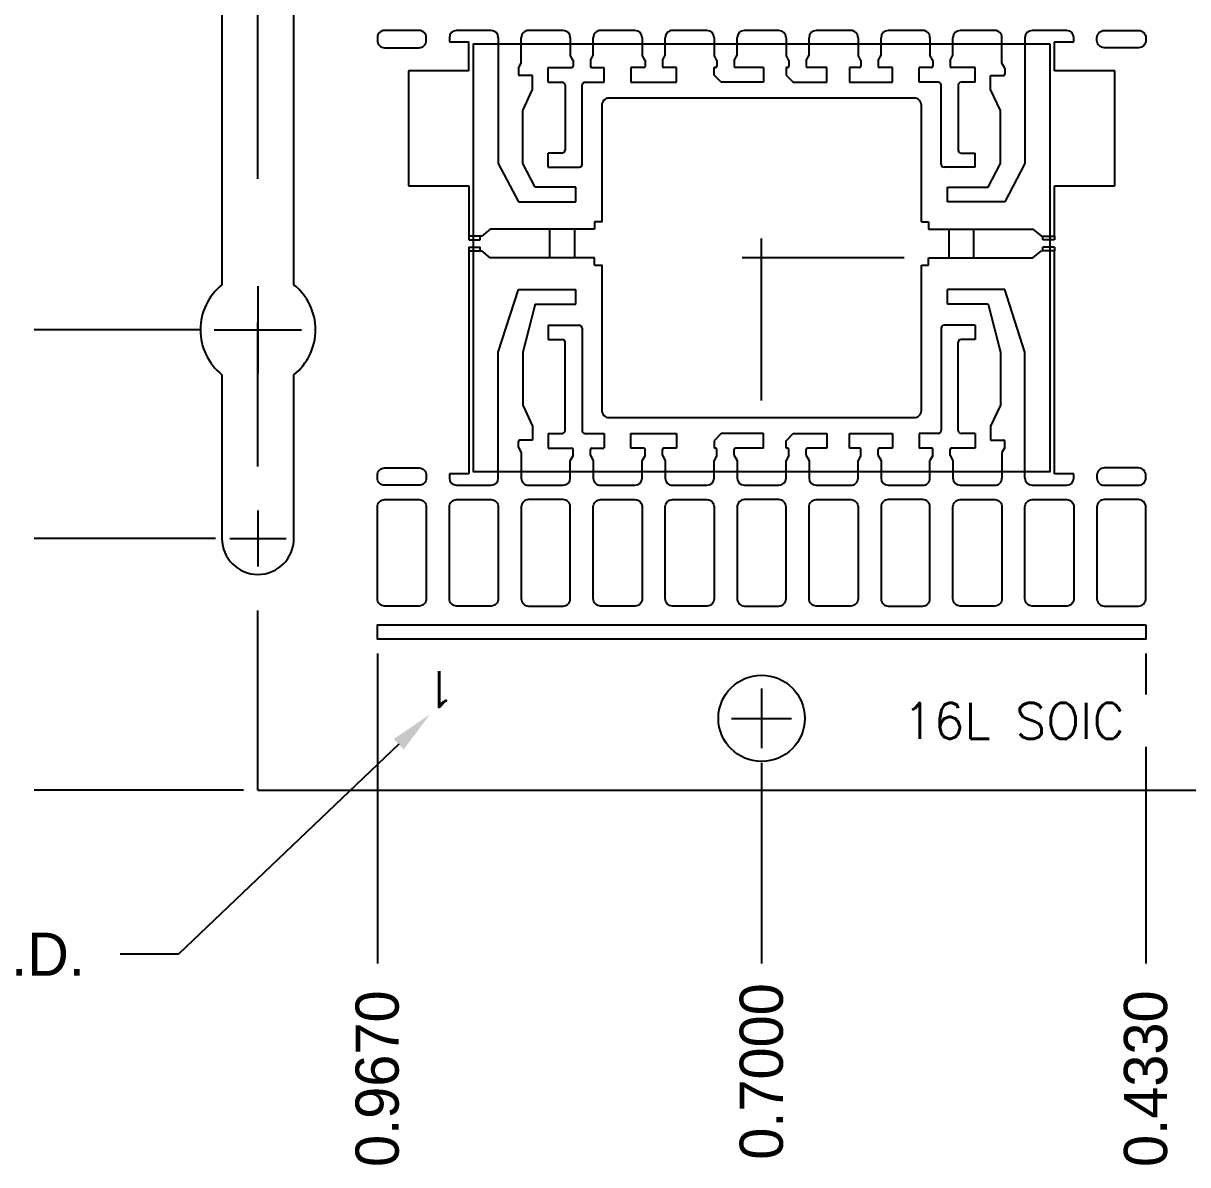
# Model space of a CAD drawing. Header units: inches. Extents: x -27000.02 to -26991.58, y 17307.58 to 17312.32.
# Drawn here: x -26999.331 to -26998.522, y 17309.366 to 17310.159 of the extents above; entities that cross this region are included whole.
import ezdxf

# ---------------------------------------------------------------- set-up
doc = ezdxf.new("R2010")
doc.units = ezdxf.units.IN
doc.header["$MEASUREMENT"] = 0
doc.linetypes.add('CENTER', pattern=[2, 1.25, -0.25, 0.25, -0.25])
doc.linetypes.add('HIDDEN', pattern=[0.375, 0.25, -0.125])
doc.layers.add('1', color=7, linetype='Continuous')
doc.layers.add('1D', color=4, linetype='Continuous')
doc.styles.add('ROMANS', font='romans', dxfattribs={"height": 2.5})

msp = doc.modelspace()

# ---------------------------------------------------------------- linework, layer by layer
at = {"layer": '1'}
for p, q in [((-26999.00578, 17310.15368), (-26999.02979, 17310.15368)), ((-26998.95578, 17310.15368), (-26998.97978, 17310.15368)), ((-26998.90579, 17310.15368), (-26998.92978, 17310.15368)), ((-26998.85579, 17310.15368), (-26998.87979, 17310.15368)), ((-26998.80579, 17310.15368), (-26998.82979, 17310.15368)), ((-26998.75579, 17310.15368), (-26998.77979, 17310.15368)), ((-26998.70579, 17310.15368), (-26998.72979, 17310.15368)), ((-26998.65579, 17310.15368), (-26998.67979, 17310.15368)), ((-26998.60579, 17310.15368), (-26998.62979, 17310.15368)), ((-26999.03479, 17310.14868), (-26999.03479, 17310.14568)), ((-26999.03479, 17310.14568), (-26999.02129, 17310.14568)), ((-26999.02129, 17310.12568), (-26999.02129, 17310.14568)), ((-26999.00078, 17310.14868), (-26999.00078, 17310.06121)), ((-26998.98478, 17310.13093), (-26998.98478, 17310.14868)), ((-26998.95079, 17310.14868), (-26998.95079, 17310.13646)), ((-26998.93479, 17310.13646), (-26998.93479, 17310.14868)), ((-26998.90079, 17310.14868), (-26998.90079, 17310.13646)), ((-26998.88479, 17310.13646), (-26998.88479, 17310.14868)), ((-26998.85079, 17310.14868), (-26998.85079, 17310.13646)), ((-26998.83479, 17310.13646), (-26998.83479, 17310.14868)), ((-26998.80079, 17310.14868), (-26998.80079, 17310.13646)), ((-26998.78479, 17310.13646), (-26998.78479, 17310.14868)), ((-26998.75079, 17310.14868), (-26998.75079, 17310.13646)), ((-26998.73479, 17310.13646), (-26998.73479, 17310.14868)), ((-26998.70079, 17310.14868), (-26998.70079, 17310.13646)), ((-26998.68479, 17310.13646), (-26998.68479, 17310.14868)), ((-26998.65079, 17310.13093), (-26998.65079, 17310.14868)), ((-26998.63479, 17310.14868), (-26998.63479, 17310.06121)), ((-26998.61429, 17310.14568), (-26998.60079, 17310.14568)), ((-26998.61429, 17310.12568), (-26998.61429, 17310.14568)), ((-26998.60079, 17310.14568), (-26998.60079, 17310.14868)), ((-26998.94882, 17310.13294), (-26998.95079, 17310.13646)), ((-26998.93675, 17310.13294), (-26998.93479, 17310.13646)), ((-26998.89882, 17310.13294), (-26998.90079, 17310.13646)), ((-26998.88675, 17310.13294), (-26998.88479, 17310.13646)), ((-26998.84882, 17310.13294), (-26998.85079, 17310.13646)), ((-26998.83675, 17310.13294), (-26998.83479, 17310.13646)), ((-26998.79882, 17310.13294), (-26998.80079, 17310.13646)), ((-26998.78675, 17310.13294), (-26998.78479, 17310.13646)), ((-26998.74882, 17310.13294), (-26998.75079, 17310.13646)), ((-26998.73675, 17310.13294), (-26998.73479, 17310.13646)), ((-26998.69882, 17310.13294), (-26998.70079, 17310.13646)), ((-26998.68675, 17310.13294), (-26998.68479, 17310.13646)), ((-26998.98675, 17310.12741), (-26998.98478, 17310.13093)), ((-26998.98675, 17310.12741), (-26998.98675, 17310.12342)), ((-26998.96621, 17310.11773), (-26998.96621, 17310.12797)), ((-26998.96621, 17310.12797), (-26998.9498, 17310.12797)), ((-26998.94882, 17310.13294), (-26998.94882, 17310.12895)), ((-26998.93675, 17310.13294), (-26998.93675, 17310.12895)), ((-26998.93577, 17310.12797), (-26998.92732, 17310.12797)), ((-26998.92731, 17310.11773), (-26998.92731, 17310.12797)), ((-26998.90866, 17310.12797), (-26998.90866, 17310.11773)), ((-26998.8998, 17310.12797), (-26998.90866, 17310.12797)), ((-26998.89882, 17310.13294), (-26998.89882, 17310.12895)), ((-26998.88675, 17310.13294), (-26998.88675, 17310.12895)), ((-26998.87691, 17310.12797), (-26998.88577, 17310.12797)), ((-26998.87691, 17310.11773), (-26998.87691, 17310.12797)), ((-26998.85079, 17310.12273), (-26998.85079, 17310.12797)), ((-26998.8498, 17310.12797), (-26998.85079, 17310.12797)), ((-26998.84882, 17310.13294), (-26998.84882, 17310.12895)), ((-26998.83675, 17310.13294), (-26998.83675, 17310.12895)), ((-26998.81653, 17310.12797), (-26998.83577, 17310.12797)), ((-26998.81653, 17310.12797), (-26998.81653, 17310.11773)), ((-26998.80079, 17310.12797), (-26998.80079, 17310.12273)), ((-26998.7998, 17310.12797), (-26998.80079, 17310.12797)), ((-26998.79882, 17310.13294), (-26998.79882, 17310.12895)), ((-26998.78675, 17310.13294), (-26998.78675, 17310.12895)), ((-26998.77252, 17310.12797), (-26998.78577, 17310.12797)), ((-26998.77252, 17310.11773), (-26998.77252, 17310.12797)), ((-26998.75677, 17310.12797), (-26998.75677, 17310.11773)), ((-26998.7498, 17310.12797), (-26998.75677, 17310.12797)), ((-26998.74882, 17310.13294), (-26998.74882, 17310.12895)), ((-26998.73675, 17310.13294), (-26998.73675, 17310.12895)), ((-26998.72691, 17310.12797), (-26998.73577, 17310.12797)), ((-26998.72691, 17310.11773), (-26998.72691, 17310.12797)), ((-26998.70825, 17310.11773), (-26998.70825, 17310.12797)), ((-26998.6998, 17310.12797), (-26998.70825, 17310.12797)), ((-26998.69882, 17310.13294), (-26998.69882, 17310.12895)), ((-26998.68675, 17310.13294), (-26998.68675, 17310.12895)), ((-26998.66936, 17310.12797), (-26998.68577, 17310.12797)), ((-26998.66936, 17310.11773), (-26998.66936, 17310.12797)), ((-26998.64882, 17310.12741), (-26998.65079, 17310.13093)), ((-26998.64882, 17310.12741), (-26998.64882, 17310.12342)), ((-26999.02129, 17310.12568), (-26999.06329, 17310.12568)), ((-26999.06329, 17310.12568), (-26999.06329, 17310.04568)), ((-26998.97691, 17310.12243), (-26998.98577, 17310.12243)), ((-26998.97691, 17310.11258), (-26998.97691, 17310.12243)), ((-26998.84579, 17310.11773), (-26998.85079, 17310.12273)), ((-26998.80079, 17310.12273), (-26998.79579, 17310.11773)), ((-26998.65866, 17310.11258), (-26998.65866, 17310.12243)), ((-26998.65866, 17310.12243), (-26998.6498, 17310.12243)), ((-26998.57229, 17310.12568), (-26998.61429, 17310.12568)), ((-26998.57229, 17310.04568), (-26998.57229, 17310.12568)), ((-26998.98378, 17310.09804), (-26998.97691, 17310.11258)), ((-26998.96621, 17310.11773), (-26998.95637, 17310.11773)), ((-26998.9544, 17310.11576), (-26998.9544, 17310.07048)), ((-26998.94259, 17310.06065), (-26998.94259, 17310.11576)), ((-26998.94062, 17310.11773), (-26998.92731, 17310.11773)), ((-26998.90866, 17310.11773), (-26998.87691, 17310.11773)), ((-26998.81653, 17310.11773), (-26998.84579, 17310.11773)), ((-26998.79579, 17310.11773), (-26998.77252, 17310.11773)), ((-26998.75677, 17310.11773), (-26998.72691, 17310.11773)), ((-26998.69495, 17310.11773), (-26998.70825, 17310.11773)), ((-26998.69299, 17310.06065), (-26998.69299, 17310.11576)), ((-26998.68117, 17310.11576), (-26998.68117, 17310.07048)), ((-26998.66936, 17310.11773), (-26998.6792, 17310.11773)), ((-26998.65179, 17310.09804), (-26998.65866, 17310.11258)), ((-26998.98378, 17310.06121), (-26998.98378, 17310.09804)), ((-26998.65179, 17310.06121), (-26998.65179, 17310.09804)), ((-26998.95637, 17310.06851), (-26998.96621, 17310.06851)), ((-26998.96621, 17310.05868), (-26998.96621, 17310.06851)), ((-26998.6792, 17310.06851), (-26998.66936, 17310.06851)), ((-26998.66936, 17310.05868), (-26998.66936, 17310.06851)), ((-26999.00078, 17310.06121), (-26998.98669, 17310.03466)), ((-26998.97511, 17310.04489), (-26998.98378, 17310.06121)), ((-26998.96621, 17310.05868), (-26998.94455, 17310.05868)), ((-26998.66936, 17310.05868), (-26998.69102, 17310.05868)), ((-26998.66046, 17310.04489), (-26998.65179, 17310.06121)), ((-26998.63479, 17310.06121), (-26998.64888, 17310.03466)), ((-26999.06329, 17310.04568), (-26999.02129, 17310.04568)), ((-26999.02129, 17310.04568), (-26999.02129, 17310.01081)), ((-26998.61429, 17310.04568), (-26998.57229, 17310.04568)), ((-26998.61429, 17310.01081), (-26998.61429, 17310.04568)), ((-26998.94692, 17310.04489), (-26998.97511, 17310.04489)), ((-26998.94692, 17310.03466), (-26998.94692, 17310.04489)), ((-26998.68865, 17310.03466), (-26998.68865, 17310.04489)), ((-26998.68865, 17310.04489), (-26998.66046, 17310.04489)), ((-26998.98669, 17310.03466), (-26998.94692, 17310.03466)), ((-26998.64888, 17310.03466), (-26998.68865, 17310.03466)), ((-26999.00632, 17310.01568), (-26999.0123, 17310.01081)), ((-26998.93381, 17310.01568), (-26999.00632, 17310.01568)), ((-26998.93381, 17310.02068), (-26998.93381, 17310.01568)), ((-26998.70676, 17310.02068), (-26998.70176, 17310.02068)), ((-26998.70176, 17310.02068), (-26998.70176, 17310.01568)), ((-26998.70176, 17310.01568), (-26998.62925, 17310.01568)), ((-26998.62925, 17310.01568), (-26998.62327, 17310.01081)), ((-26999.0123, 17310.01081), (-26999.02129, 17310.01081)), ((-26999.0123, 17310.01081), (-26999.02129, 17310.01081)), ((-26998.62327, 17310.01081), (-26998.61429, 17310.01081)), ((-26998.62327, 17310.01081), (-26998.61429, 17310.01081)), ((-26999.02129, 17310.00056), (-26999.02129, 17309.84568)), ((-26999.02129, 17310.00056), (-26999.0123, 17310.00056)), ((-26999.02129, 17310.00056), (-26999.0123, 17310.00056)), ((-26999.00632, 17309.99568), (-26999.0123, 17310.00056)), ((-26998.62925, 17309.99568), (-26998.62327, 17310.00056)), ((-26998.61429, 17310.00056), (-26998.62327, 17310.00056)), ((-26998.61429, 17310.00056), (-26998.62327, 17310.00056)), ((-26998.61429, 17309.84568), (-26998.61429, 17310.00056)), ((-26998.93381, 17309.99568), (-26999.00632, 17309.99568)), ((-26998.93381, 17309.99068), (-26998.93381, 17309.99568)), ((-26998.70676, 17309.99068), (-26998.70176, 17309.99068)), ((-26998.70176, 17309.99068), (-26998.70176, 17309.99568)), ((-26998.70176, 17309.99568), (-26998.62925, 17309.99568)), ((-26999.00078, 17309.93017), (-26998.9867, 17309.97363)), ((-26998.9867, 17309.97363), (-26998.94692, 17309.97363)), ((-26998.94692, 17309.9634), (-26998.94692, 17309.97363)), ((-26998.64887, 17309.97363), (-26998.68865, 17309.97363)), ((-26998.68865, 17309.9634), (-26998.68865, 17309.97363)), ((-26998.63479, 17309.93017), (-26998.64887, 17309.97363)), ((-26998.97511, 17309.9634), (-26998.98378, 17309.93017)), ((-26998.97511, 17309.9634), (-26998.94692, 17309.9634)), ((-26998.66046, 17309.9634), (-26998.68865, 17309.9634)), ((-26998.66046, 17309.9634), (-26998.65179, 17309.93017)), ((-26998.96621, 17309.94883), (-26998.94455, 17309.94883)), ((-26998.96621, 17309.94883), (-26998.96621, 17309.93898)), ((-26998.66936, 17309.94883), (-26998.69102, 17309.94883)), ((-26998.66936, 17309.94883), (-26998.66936, 17309.93898)), ((-26998.94259, 17309.94686), (-26998.94259, 17309.8756)), ((-26998.69299, 17309.94686), (-26998.69299, 17309.8756)), ((-26998.96621, 17309.93898), (-26998.95637, 17309.93898)), ((-26998.9544, 17309.8756), (-26998.9544, 17309.93701)), ((-26998.68117, 17309.8756), (-26998.68117, 17309.93701)), ((-26998.66936, 17309.93898), (-26998.6792, 17309.93898)), ((-26999.00078, 17309.84268), (-26999.00078, 17309.93017)), ((-26998.98378, 17309.93017), (-26998.98378, 17309.89332)), ((-26998.65179, 17309.93017), (-26998.65179, 17309.89332)), ((-26998.63479, 17309.84268), (-26998.63479, 17309.93017)), ((-26998.98378, 17309.89332), (-26998.97691, 17309.87878)), ((-26998.65179, 17309.89332), (-26998.65866, 17309.87878)), ((-26998.97691, 17309.87878), (-26998.97691, 17309.86893)), ((-26998.65866, 17309.87878), (-26998.65866, 17309.86893)), ((-26998.98675, 17309.86396), (-26998.98675, 17309.86795)), ((-26998.97691, 17309.86893), (-26998.98577, 17309.86893)), ((-26998.96621, 17309.87363), (-26998.96621, 17309.8634)), ((-26998.96621, 17309.87363), (-26998.95637, 17309.87363)), ((-26998.94062, 17309.87363), (-26998.92731, 17309.87363)), ((-26998.92731, 17309.87363), (-26998.92731, 17309.8634)), ((-26998.90866, 17309.8634), (-26998.90866, 17309.87363)), ((-26998.90866, 17309.87363), (-26998.87691, 17309.87363)), ((-26998.87691, 17309.87363), (-26998.87691, 17309.8634)), ((-26998.84579, 17309.87363), (-26998.85079, 17309.86863)), ((-26998.85079, 17309.86863), (-26998.85079, 17309.8634)), ((-26998.81653, 17309.87363), (-26998.84579, 17309.87363)), ((-26998.81653, 17309.8634), (-26998.81653, 17309.87363)), ((-26998.80079, 17309.86863), (-26998.79579, 17309.87363)), ((-26998.80079, 17309.8634), (-26998.80079, 17309.86863)), ((-26998.79579, 17309.87363), (-26998.77252, 17309.87363)), ((-26998.77252, 17309.87363), (-26998.77252, 17309.8634)), ((-26998.75677, 17309.8634), (-26998.75677, 17309.87363)), ((-26998.75677, 17309.87363), (-26998.72691, 17309.87363)), ((-26998.72691, 17309.87363), (-26998.72691, 17309.8634)), ((-26998.69495, 17309.87363), (-26998.70825, 17309.87363)), ((-26998.70825, 17309.87363), (-26998.70825, 17309.8634)), ((-26998.66936, 17309.87363), (-26998.6792, 17309.87363)), ((-26998.66936, 17309.87363), (-26998.66936, 17309.8634)), ((-26998.65866, 17309.86893), (-26998.6498, 17309.86893)), ((-26998.64882, 17309.86396), (-26998.64882, 17309.86795)), ((-26998.98675, 17309.86396), (-26998.98478, 17309.86044)), ((-26998.98478, 17309.86044), (-26998.98478, 17309.84268)), ((-26998.96621, 17309.8634), (-26998.9498, 17309.8634)), ((-26998.94882, 17309.85842), (-26998.94882, 17309.86241)), ((-26998.93675, 17309.85842), (-26998.93675, 17309.86241)), ((-26998.93577, 17309.8634), (-26998.92732, 17309.8634)), ((-26998.8998, 17309.8634), (-26998.90866, 17309.8634)), ((-26998.89882, 17309.85842), (-26998.89882, 17309.86241)), ((-26998.88675, 17309.85842), (-26998.88675, 17309.86241)), ((-26998.87691, 17309.8634), (-26998.88577, 17309.8634)), ((-26998.8498, 17309.8634), (-26998.85079, 17309.8634)), ((-26998.84882, 17309.85842), (-26998.84882, 17309.86241)), ((-26998.83675, 17309.85842), (-26998.83675, 17309.86241)), ((-26998.81653, 17309.8634), (-26998.83577, 17309.8634)), ((-26998.7998, 17309.8634), (-26998.80079, 17309.8634)), ((-26998.79882, 17309.85842), (-26998.79882, 17309.86241)), ((-26998.78675, 17309.85842), (-26998.78675, 17309.86241)), ((-26998.77252, 17309.8634), (-26998.78577, 17309.8634)), ((-26998.7498, 17309.8634), (-26998.75677, 17309.8634)), ((-26998.74882, 17309.85842), (-26998.74882, 17309.86241)), ((-26998.73675, 17309.85842), (-26998.73675, 17309.86241)), ((-26998.72691, 17309.8634), (-26998.73577, 17309.8634)), ((-26998.6998, 17309.8634), (-26998.70825, 17309.8634)), ((-26998.69882, 17309.85842), (-26998.69882, 17309.86241)), ((-26998.68675, 17309.85842), (-26998.68675, 17309.86241)), ((-26998.66936, 17309.8634), (-26998.68577, 17309.8634)), ((-26998.64882, 17309.86396), (-26998.65079, 17309.86044)), ((-26998.65079, 17309.86044), (-26998.65079, 17309.84268)), ((-26998.94882, 17309.85842), (-26998.95079, 17309.8549)), ((-26998.95079, 17309.84268), (-26998.95079, 17309.8549)), ((-26998.93675, 17309.85842), (-26998.93479, 17309.8549)), ((-26998.93479, 17309.8549), (-26998.93479, 17309.84268)), ((-26998.89882, 17309.85842), (-26998.90079, 17309.8549)), ((-26998.90079, 17309.84268), (-26998.90079, 17309.8549)), ((-26998.88675, 17309.85842), (-26998.88479, 17309.8549)), ((-26998.88479, 17309.8549), (-26998.88479, 17309.84268)), ((-26998.84882, 17309.85842), (-26998.85079, 17309.8549)), ((-26998.85079, 17309.84268), (-26998.85079, 17309.8549)), ((-26998.83675, 17309.85842), (-26998.83479, 17309.8549)), ((-26998.83479, 17309.8549), (-26998.83479, 17309.84268)), ((-26998.79882, 17309.85842), (-26998.80079, 17309.8549)), ((-26998.80079, 17309.84268), (-26998.80079, 17309.8549)), ((-26998.78675, 17309.85842), (-26998.78479, 17309.8549)), ((-26998.78479, 17309.8549), (-26998.78479, 17309.84268)), ((-26998.74882, 17309.85842), (-26998.75079, 17309.8549)), ((-26998.75079, 17309.84268), (-26998.75079, 17309.8549)), ((-26998.73675, 17309.85842), (-26998.73479, 17309.8549)), ((-26998.73479, 17309.8549), (-26998.73479, 17309.84268)), ((-26998.69882, 17309.85842), (-26998.70079, 17309.8549)), ((-26998.70079, 17309.84268), (-26998.70079, 17309.8549)), ((-26998.68675, 17309.85842), (-26998.68479, 17309.8549)), ((-26998.68479, 17309.8549), (-26998.68479, 17309.84268)), ((-26999.03479, 17309.84568), (-26999.03479, 17309.84268)), ((-26999.02129, 17309.84568), (-26999.03479, 17309.84568)), ((-26998.70079, 17309.84268), (-26998.70079, 17309.84728)), ((-26998.68479, 17309.84728), (-26998.68479, 17309.84268)), ((-26998.60079, 17309.84568), (-26998.61429, 17309.84568)), ((-26998.60079, 17309.84268), (-26998.60079, 17309.84568)), ((-26999.02979, 17309.83768), (-26999.00578, 17309.83768)), ((-26998.97978, 17309.83768), (-26998.95578, 17309.83768)), ((-26998.92978, 17309.83768), (-26998.90579, 17309.83768)), ((-26998.87979, 17309.83768), (-26998.85579, 17309.83768)), ((-26998.82979, 17309.83768), (-26998.80579, 17309.83768)), ((-26998.77979, 17309.83768), (-26998.75579, 17309.83768)), ((-26998.72979, 17309.83768), (-26998.70579, 17309.83768)), ((-26998.67979, 17309.83768), (-26998.65579, 17309.83768)), ((-26998.62979, 17309.83768), (-26998.60579, 17309.83768)), ((-26999.16779, 17309.62568), (-26997.81779, 17309.62568))]:
    msp.add_line(p, q, dxfattribs=at)
for points in [[(-26999.19279, 17310.80691, 0.480384), (-26999.19279, 17310.74446), (-26999.19279, 17309.97691, 0.480384), (-26999.19279, 17309.91446), (-26999.19279, 17309.80068, 1), (-26999.14279, 17309.80068), (-26999.14279, 17309.91446, 0.480384), (-26999.14279, 17309.97691), (-26999.14279, 17310.74446, 0.480384), (-26999.14279, 17310.80691), (-26999.14279, 17311.47446, 0.480384), (-26999.14279, 17311.53691), (-26999.14279, 17311.75068, 1), (-26999.19279, 17311.75068), (-26999.19279, 17311.53691, 0.480384), (-26999.19279, 17311.47446)], [(-26999.05579, 17310.14168, 0.414214), (-26999.05079, 17310.14668), (-26999.05079, 17310.14868, 0.414214), (-26999.05579, 17310.15368), (-26999.07979, 17310.15368, 0.414214), (-26999.08479, 17310.14868), (-26999.08479, 17310.14668, 0.414214), (-26999.07979, 17310.14168)], [(-26998.57979, 17310.14168, -0.414214), (-26998.58479, 17310.14668), (-26998.58479, 17310.14868, -0.414214), (-26998.57979, 17310.15368), (-26998.55579, 17310.15368, -0.414214), (-26998.55079, 17310.14868), (-26998.55079, 17310.14668, -0.414214), (-26998.55579, 17310.14168)], [(-26999.05579, 17309.84968, -0.414214), (-26999.05079, 17309.84468), (-26999.05079, 17309.84268, -0.414214), (-26999.05579, 17309.83768), (-26999.07979, 17309.83768, -0.414214), (-26999.08479, 17309.84268), (-26999.08479, 17309.84468, -0.414214), (-26999.07979, 17309.84968)], [(-26998.57979, 17309.84968, 0.414214), (-26998.58479, 17309.84468), (-26998.58479, 17309.84268, 0.414214), (-26998.57979, 17309.83768), (-26998.55579, 17309.83768, 0.414214), (-26998.55079, 17309.84268), (-26998.55079, 17309.84468, 0.414214), (-26998.55579, 17309.84968)], [(-26999.08479, 17309.82268, -0.414214), (-26999.07979, 17309.82768), (-26999.05579, 17309.82768, -0.414214), (-26999.05079, 17309.82268), (-26999.05079, 17309.75868, -0.414214), (-26999.05579, 17309.75368), (-26999.07979, 17309.75368, -0.414214), (-26999.08479, 17309.75868)], [(-26999.03479, 17309.82268, -0.414214), (-26999.02979, 17309.82768), (-26999.00579, 17309.82768, -0.414214), (-26999.00079, 17309.82268), (-26999.00079, 17309.75868, -0.414214), (-26999.00579, 17309.75368), (-26999.02979, 17309.75368, -0.414214), (-26999.03479, 17309.75868)], [(-26998.95079, 17309.82268, 0.414214), (-26998.95579, 17309.82768), (-26998.97979, 17309.82768, 0.414214), (-26998.98479, 17309.82268), (-26998.98479, 17309.75868, 0.414214), (-26998.97979, 17309.75368), (-26998.95579, 17309.75368, 0.414214), (-26998.95079, 17309.75868)], [(-26998.92979, 17309.75368, -0.414214), (-26998.93479, 17309.75868), (-26998.93479, 17309.82268, -0.414214), (-26998.92979, 17309.82768), (-26998.90579, 17309.82768, -0.414214), (-26998.90079, 17309.82268), (-26998.90079, 17309.75868, -0.414214), (-26998.90579, 17309.75368)], [(-26998.88479, 17309.82268, -0.414214), (-26998.87979, 17309.82768), (-26998.85579, 17309.82768, -0.414214), (-26998.85079, 17309.82268), (-26998.85079, 17309.75868, -0.414214), (-26998.85579, 17309.75368), (-26998.87979, 17309.75368, -0.414214), (-26998.88479, 17309.75868)], [(-26998.80079, 17309.82268, 0.414214), (-26998.80579, 17309.82768), (-26998.82979, 17309.82768, 0.414214), (-26998.83479, 17309.82268), (-26998.83479, 17309.75868, 0.414214), (-26998.82979, 17309.75368), (-26998.80579, 17309.75368, 0.414214), (-26998.80079, 17309.75868)], [(-26998.75579, 17309.82768, -0.414214), (-26998.75079, 17309.82268), (-26998.75079, 17309.75868, -0.414214), (-26998.75579, 17309.75368), (-26998.77979, 17309.75368, -0.414214), (-26998.78479, 17309.75868), (-26998.78479, 17309.82268, -0.414214), (-26998.77979, 17309.82768)], [(-26998.70079, 17309.82268, 0.414214), (-26998.70579, 17309.82768), (-26998.72979, 17309.82768, 0.414214), (-26998.73479, 17309.82268), (-26998.73479, 17309.75868, 0.414214), (-26998.72979, 17309.75368), (-26998.70579, 17309.75368, 0.414214), (-26998.70079, 17309.75868)], [(-26998.68479, 17309.82268, -0.414214), (-26998.67979, 17309.82768), (-26998.65579, 17309.82768, -0.414214), (-26998.65079, 17309.82268), (-26998.65079, 17309.75868, -0.414214), (-26998.65579, 17309.75368), (-26998.67979, 17309.75368, -0.414214), (-26998.68479, 17309.75868)], [(-26998.60579, 17309.82768, -0.414214), (-26998.60079, 17309.82268), (-26998.60079, 17309.75868, -0.414214), (-26998.60579, 17309.75368), (-26998.62979, 17309.75368, -0.414214), (-26998.63479, 17309.75868), (-26998.63479, 17309.82268, -0.414214), (-26998.62979, 17309.82768)], [(-26998.55079, 17309.82268, 0.414214), (-26998.55579, 17309.82768), (-26998.57979, 17309.82768, 0.414214), (-26998.58479, 17309.82268), (-26998.58479, 17309.75868, 0.414214), (-26998.57979, 17309.75368), (-26998.55579, 17309.75368, 0.414214), (-26998.55079, 17309.75868)]]:
    msp.add_lwpolyline(points, format="xyb", close=True, dxfattribs=at)
for points in [[(-26998.70676, 17310.02068), (-26998.70676, 17310.10171, 0.414214), (-26998.71176, 17310.10671), (-26998.92381, 17310.10671, 0.414214), (-26998.92881, 17310.10171), (-26998.92881, 17310.02068), (-26998.93381, 17310.02068)], [(-26998.93381, 17309.99068), (-26998.92881, 17309.99068), (-26998.92881, 17309.88966, 0.414214), (-26998.92381, 17309.88466), (-26998.71176, 17309.88466, 0.414214), (-26998.70676, 17309.88966), (-26998.70676, 17309.99068)]]:
    msp.add_lwpolyline(points, format="xyb", dxfattribs=at)
msp.add_lwpolyline([(-26998.55079, 17309.74068), (-26998.55079, 17309.73068), (-26999.08479, 17309.73068), (-26999.08479, 17309.74068)], close=True, dxfattribs=at)
msp.add_circle((-26998.81779, 17309.67568), 0.03, dxfattribs=at)
for centre, radius, start, end in [((-26999.02979, 17310.14868), 0.005, 90, 180), ((-26999.00578, 17310.14868), 0.005, 0, 90), ((-26998.97978, 17310.14868), 0.005, 89.99999, 180), ((-26998.95578, 17310.14868), 0.005, 0, 89.99999), ((-26998.92978, 17310.14868), 0.005, 89.99999, 180), ((-26998.90579, 17310.14868), 0.005, 0, 89.99999), ((-26998.87979, 17310.14868), 0.005, 89.99999, 180), ((-26998.85579, 17310.14868), 0.005, 0, 89.99999), ((-26998.82979, 17310.14868), 0.005, 90, 180), ((-26998.80579, 17310.14868), 0.005, 0, 90), ((-26998.77979, 17310.14868), 0.005, 90.00001, 180), ((-26998.75579, 17310.14868), 0.005, 0, 90.00001), ((-26998.72979, 17310.14868), 0.005, 90.00001, 180), ((-26998.70579, 17310.14868), 0.005, 0, 90.00001), ((-26998.67979, 17310.14868), 0.005, 90.00001, 180), ((-26998.65579, 17310.14868), 0.005, 0, 90.00001), ((-26998.62979, 17310.14868), 0.005, 90, 180), ((-26998.60579, 17310.14868), 0.005, 0, 90), ((-26998.9498, 17310.12895), 0.000984, 270, 360), ((-26998.93577, 17310.12895), 0.000984, 180, 270), ((-26998.8998, 17310.12895), 0.000984, 270, 360), ((-26998.88577, 17310.12895), 0.000984, 180, 270), ((-26998.8498, 17310.12895), 0.000984, 270, 360), ((-26998.83577, 17310.12895), 0.000984, 180, 270), ((-26998.7998, 17310.12895), 0.000984, 270, 360), ((-26998.78577, 17310.12895), 0.000984, 180, 270), ((-26998.7498, 17310.12895), 0.000984, 270, 360), ((-26998.73577, 17310.12895), 0.000984, 180, 270), ((-26998.6998, 17310.12895), 0.000984, 270, 360), ((-26998.68577, 17310.12895), 0.000984, 180, 270), ((-26998.98577, 17310.12342), 0.000984, 180, 270), ((-26998.6498, 17310.12342), 0.000984, 270, 360), ((-26998.95637, 17310.11576), 0.00197, 0, 90), ((-26998.94062, 17310.11576), 0.00197, 90, 180), ((-26998.69495, 17310.11576), 0.00197, 0, 90), ((-26998.6792, 17310.11576), 0.00197, 90, 180), ((-26998.95637, 17310.07048), 0.00197, 270, 0), ((-26998.6792, 17310.07048), 0.00197, 180, 270), ((-26998.94455, 17310.06065), 0.00197, 270, 0), ((-26998.69102, 17310.06065), 0.00197, 180, 270), ((-26998.94455, 17309.94686), 0.00197, 0, 90), ((-26998.69102, 17309.94686), 0.00197, 90, 180), ((-26998.95637, 17309.93701), 0.00197, 0, 90), ((-26998.6792, 17309.93701), 0.00197, 90, 180), ((-26998.95637, 17309.8756), 0.00197, 270, 0), ((-26998.94062, 17309.8756), 0.00197, 180, 270), ((-26998.69495, 17309.8756), 0.00197, 270, 0), ((-26998.6792, 17309.8756), 0.00197, 180, 270), ((-26998.98577, 17309.86795), 0.000984, 90, 180), ((-26998.6498, 17309.86795), 0.000984, 0, 90), ((-26998.9498, 17309.86241), 0.000984, 0, 90), ((-26998.93577, 17309.86241), 0.000984, 90, 180), ((-26998.8998, 17309.86241), 0.000984, 0, 90), ((-26998.88577, 17309.86241), 0.000984, 90, 180), ((-26998.8498, 17309.86241), 0.000984, 0, 90), ((-26998.83577, 17309.86241), 0.000984, 90, 180), ((-26998.7998, 17309.86241), 0.000984, 0, 90), ((-26998.78577, 17309.86241), 0.000984, 90, 180), ((-26998.7498, 17309.86241), 0.000984, 0, 90), ((-26998.73577, 17309.86241), 0.000984, 90, 180), ((-26998.6998, 17309.86241), 0.000984, 0, 90), ((-26998.68577, 17309.86241), 0.000984, 90, 180), ((-26999.02979, 17309.84268), 0.005, 180, 270), ((-26999.00578, 17309.84268), 0.005, 270, 0), ((-26998.97978, 17309.84268), 0.005, 180, 270.00001), ((-26998.95578, 17309.84268), 0.005, 270.00001, 0), ((-26998.92978, 17309.84268), 0.005, 180, 270.00001), ((-26998.90579, 17309.84268), 0.005, 270.00001, 0), ((-26998.87979, 17309.84268), 0.005, 180, 270.00001), ((-26998.85579, 17309.84268), 0.005, 270.00001, 0), ((-26998.82979, 17309.84268), 0.005, 180, 270), ((-26998.80579, 17309.84268), 0.005, 270, 0), ((-26998.77979, 17309.84268), 0.005, 180, 269.99999), ((-26998.75579, 17309.84268), 0.005, 269.99999, 0), ((-26998.72979, 17309.84268), 0.005, 180, 269.99999), ((-26998.70579, 17309.84268), 0.005, 269.99999, 0), ((-26998.67979, 17309.84268), 0.005, 180, 270), ((-26998.65579, 17309.84268), 0.005, 269.99999, 0), ((-26998.62979, 17309.84268), 0.005, 180, 270), ((-26998.60579, 17309.84268), 0.005, 270, 0)]:
    msp.add_arc(centre, radius, start, end, dxfattribs=at)
at = {"layer": '1D', "linetype": 'CENTER', "ltscale": 0.1}
msp.add_line((-26999.16779, 17309.62568), (-26999.16779, 17311.92568), dxfattribs=at)
at = {"layer": '1D', "linetype": 'CENTER', "ltscale": 0.09}
for p, q in [((-26998.81779, 17309.89662), (-26998.81779, 17310.09475)), ((-26998.71872, 17309.99568), (-26998.91685, 17309.99568))]:
    msp.add_line(p, q, dxfattribs=at)
at = {"layer": '1D', "linetype": 'HIDDEN'}
for p, q in [((-26999.02129, 17310.01081), (-26999.02129, 17310.00818)), ((-26999.01329, 17310.00818), (-26999.01329, 17310.01081)), ((-26998.62229, 17310.00818), (-26998.62229, 17310.01081)), ((-26998.61429, 17310.01081), (-26998.61429, 17310.00818)), ((-26999.02129, 17310.00318), (-26999.02129, 17310.00056)), ((-26999.01329, 17310.00056), (-26999.01329, 17310.00318)), ((-26998.62229, 17310.00056), (-26998.62229, 17310.00318)), ((-26998.61429, 17310.00318), (-26998.61429, 17310.00056))]:
    msp.add_line(p, q, dxfattribs=at)
at = {"layer": '1D'}
for p, q in [((-26999.02129, 17310.00818), (-26999.01329, 17310.00818)), ((-26998.61429, 17310.00818), (-26998.62229, 17310.00818)), ((-26999.02129, 17310.00318), (-26999.01329, 17310.00318)), ((-26998.61429, 17310.00318), (-26998.62229, 17310.00318)), ((-26999.16779, 17309.97604), (-26999.16779, 17309.91532)), ((-26999.20814, 17309.94568), (-26999.32326, 17309.94568)), ((-26999.19814, 17309.94568), (-26999.13743, 17309.94568)), ((-26999.16779, 17309.82023), (-26999.16779, 17309.78114)), ((-26999.19733, 17309.80068), (-26999.32326, 17309.80068)), ((-26999.18733, 17309.80068), (-26999.14824, 17309.80068)), ((-26999.08479, 17309.72068), (-26999.08479, 17309.50529)), ((-26998.55079, 17309.72068), (-26998.55079, 17309.69217)), ((-26998.81779, 17309.69651), (-26998.81779, 17309.65485)), ((-26998.83861, 17309.67568), (-26998.79696, 17309.67568)), ((-26999.06997, 17309.6577), (-26999.22291, 17309.51176)), ((-26998.55079, 17309.65596), (-26998.55079, 17309.50529)), ((-26998.81779, 17309.64485), (-26998.81779, 17309.50529)), ((-26999.17779, 17309.62568), (-26999.32326, 17309.62568)), ((-26999.22291, 17309.51176), (-26999.26345, 17309.51176))]:
    msp.add_line(p, q, dxfattribs=at)
at = {"layer": '1D', "color": 2, "ltscale": 0.05}
msp.add_lwpolyline([(-26998.61729, 17310.14408), (-26999.01829, 17310.14408), (-26999.01829, 17309.84728), (-26998.61729, 17309.84728)], close=True, dxfattribs=at)
at = {"layer": '1D'}
for points in [[(-26998.96508, 17310.01568), (-26998.96508, 17309.99568)], [(-26998.94778, 17310.01568), (-26998.94778, 17309.99568)], [(-26998.68778, 17310.01568), (-26998.68778, 17309.99568)], [(-26998.67048, 17310.01568), (-26998.67048, 17309.99568)]]:
    msp.add_lwpolyline(points, dxfattribs=at)
msp.add_solid([(-26999.07342, 17309.66132), (-26999.04827, 17309.67841), (-26999.06652, 17309.65409)], dxfattribs=at)

# ---------------------------------------------------------------- texts
at = {"layer": '1D', "style": 'ROMANS'}
msp.add_text('1', height=0.025, rotation=180, dxfattribs=at).set_placement((-26999.03014, 17309.70858))
msp.add_text('16L SOIC', height=0.025, dxfattribs=at).set_placement((-26998.71966, 17309.66137))
at = {"layer": '1D', "insert": (-26999.38061, 17309.51176), "char_height": 0.03, "attachment_point": 5}
msp.add_mtext('\\A1;PIN#1 I.D.', dxfattribs=at)
at = {"layer": '1D', "char_height": 0.03, "attachment_point": 5, "rotation": 90}
for s, insert in [('\\A1;0.7000', (-26998.81779, 17309.43029)), ('\\A1;0.9670', (-26999.08479, 17309.42529)), ('\\A1;0.4330', (-26998.55079, 17309.42529))]:
    msp.add_mtext(s, dxfattribs=dict(at, insert=insert))

doc.saveas('drawing.dxf')
